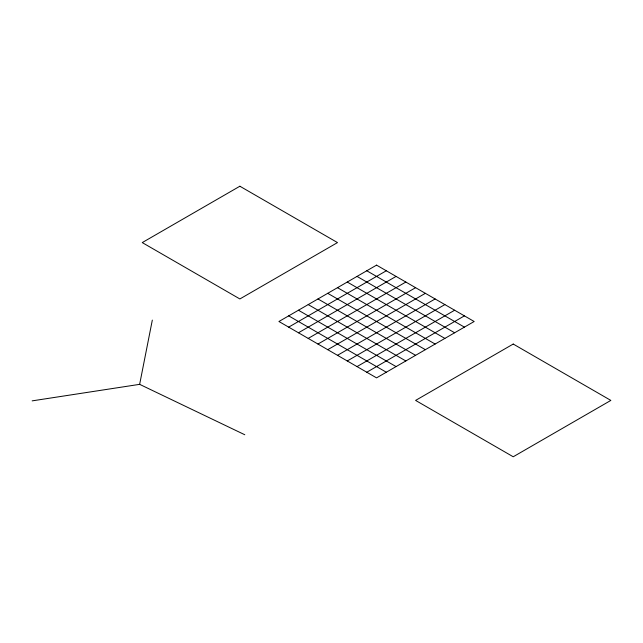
<?xml version="1.0" encoding="UTF-8"?>
<svg xmlns="http://www.w3.org/2000/svg" width="643" height="643" viewBox="0 0 643 643"><rect width="100%" height="100%" fill="white"/><g stroke="black" fill="none" stroke-linecap="round" stroke-linejoin="round"><path stroke-width="0.96" d="M32.15 400.87L139.644 384.345L152.319 320.11M288.683 327.134L386.306 270.775M298.448 332.777L396.072 276.41M308.206 338.411L405.837 282.044M317.972 344.045L415.595 287.678M327.737 349.679L425.361 293.321M337.495 355.322L435.126 298.955M347.26 360.956L444.884 304.589M357.026 366.59L454.649 310.223M366.783 372.225L464.415 315.866M139.644 384.345L244.79 434.748M366.783 270.775L464.415 327.134M357.026 276.41L454.649 332.777M347.26 282.044L444.884 338.411M337.495 287.678L435.126 344.045M327.737 293.321L425.361 349.679M317.972 298.955L415.595 355.322M308.206 304.589L405.837 360.956M298.448 310.223L396.072 366.59M288.683 315.866L386.306 372.225M239.871 186.229L142.248 242.588L239.871 298.955L337.495 242.588L239.871 186.229M376.549 265.133L278.925 321.5L376.549 377.867L474.172 321.5L376.549 265.133M513.227 344.045L415.595 400.412L513.227 456.771L610.85 400.412L513.227 344.045"/></g></svg>
